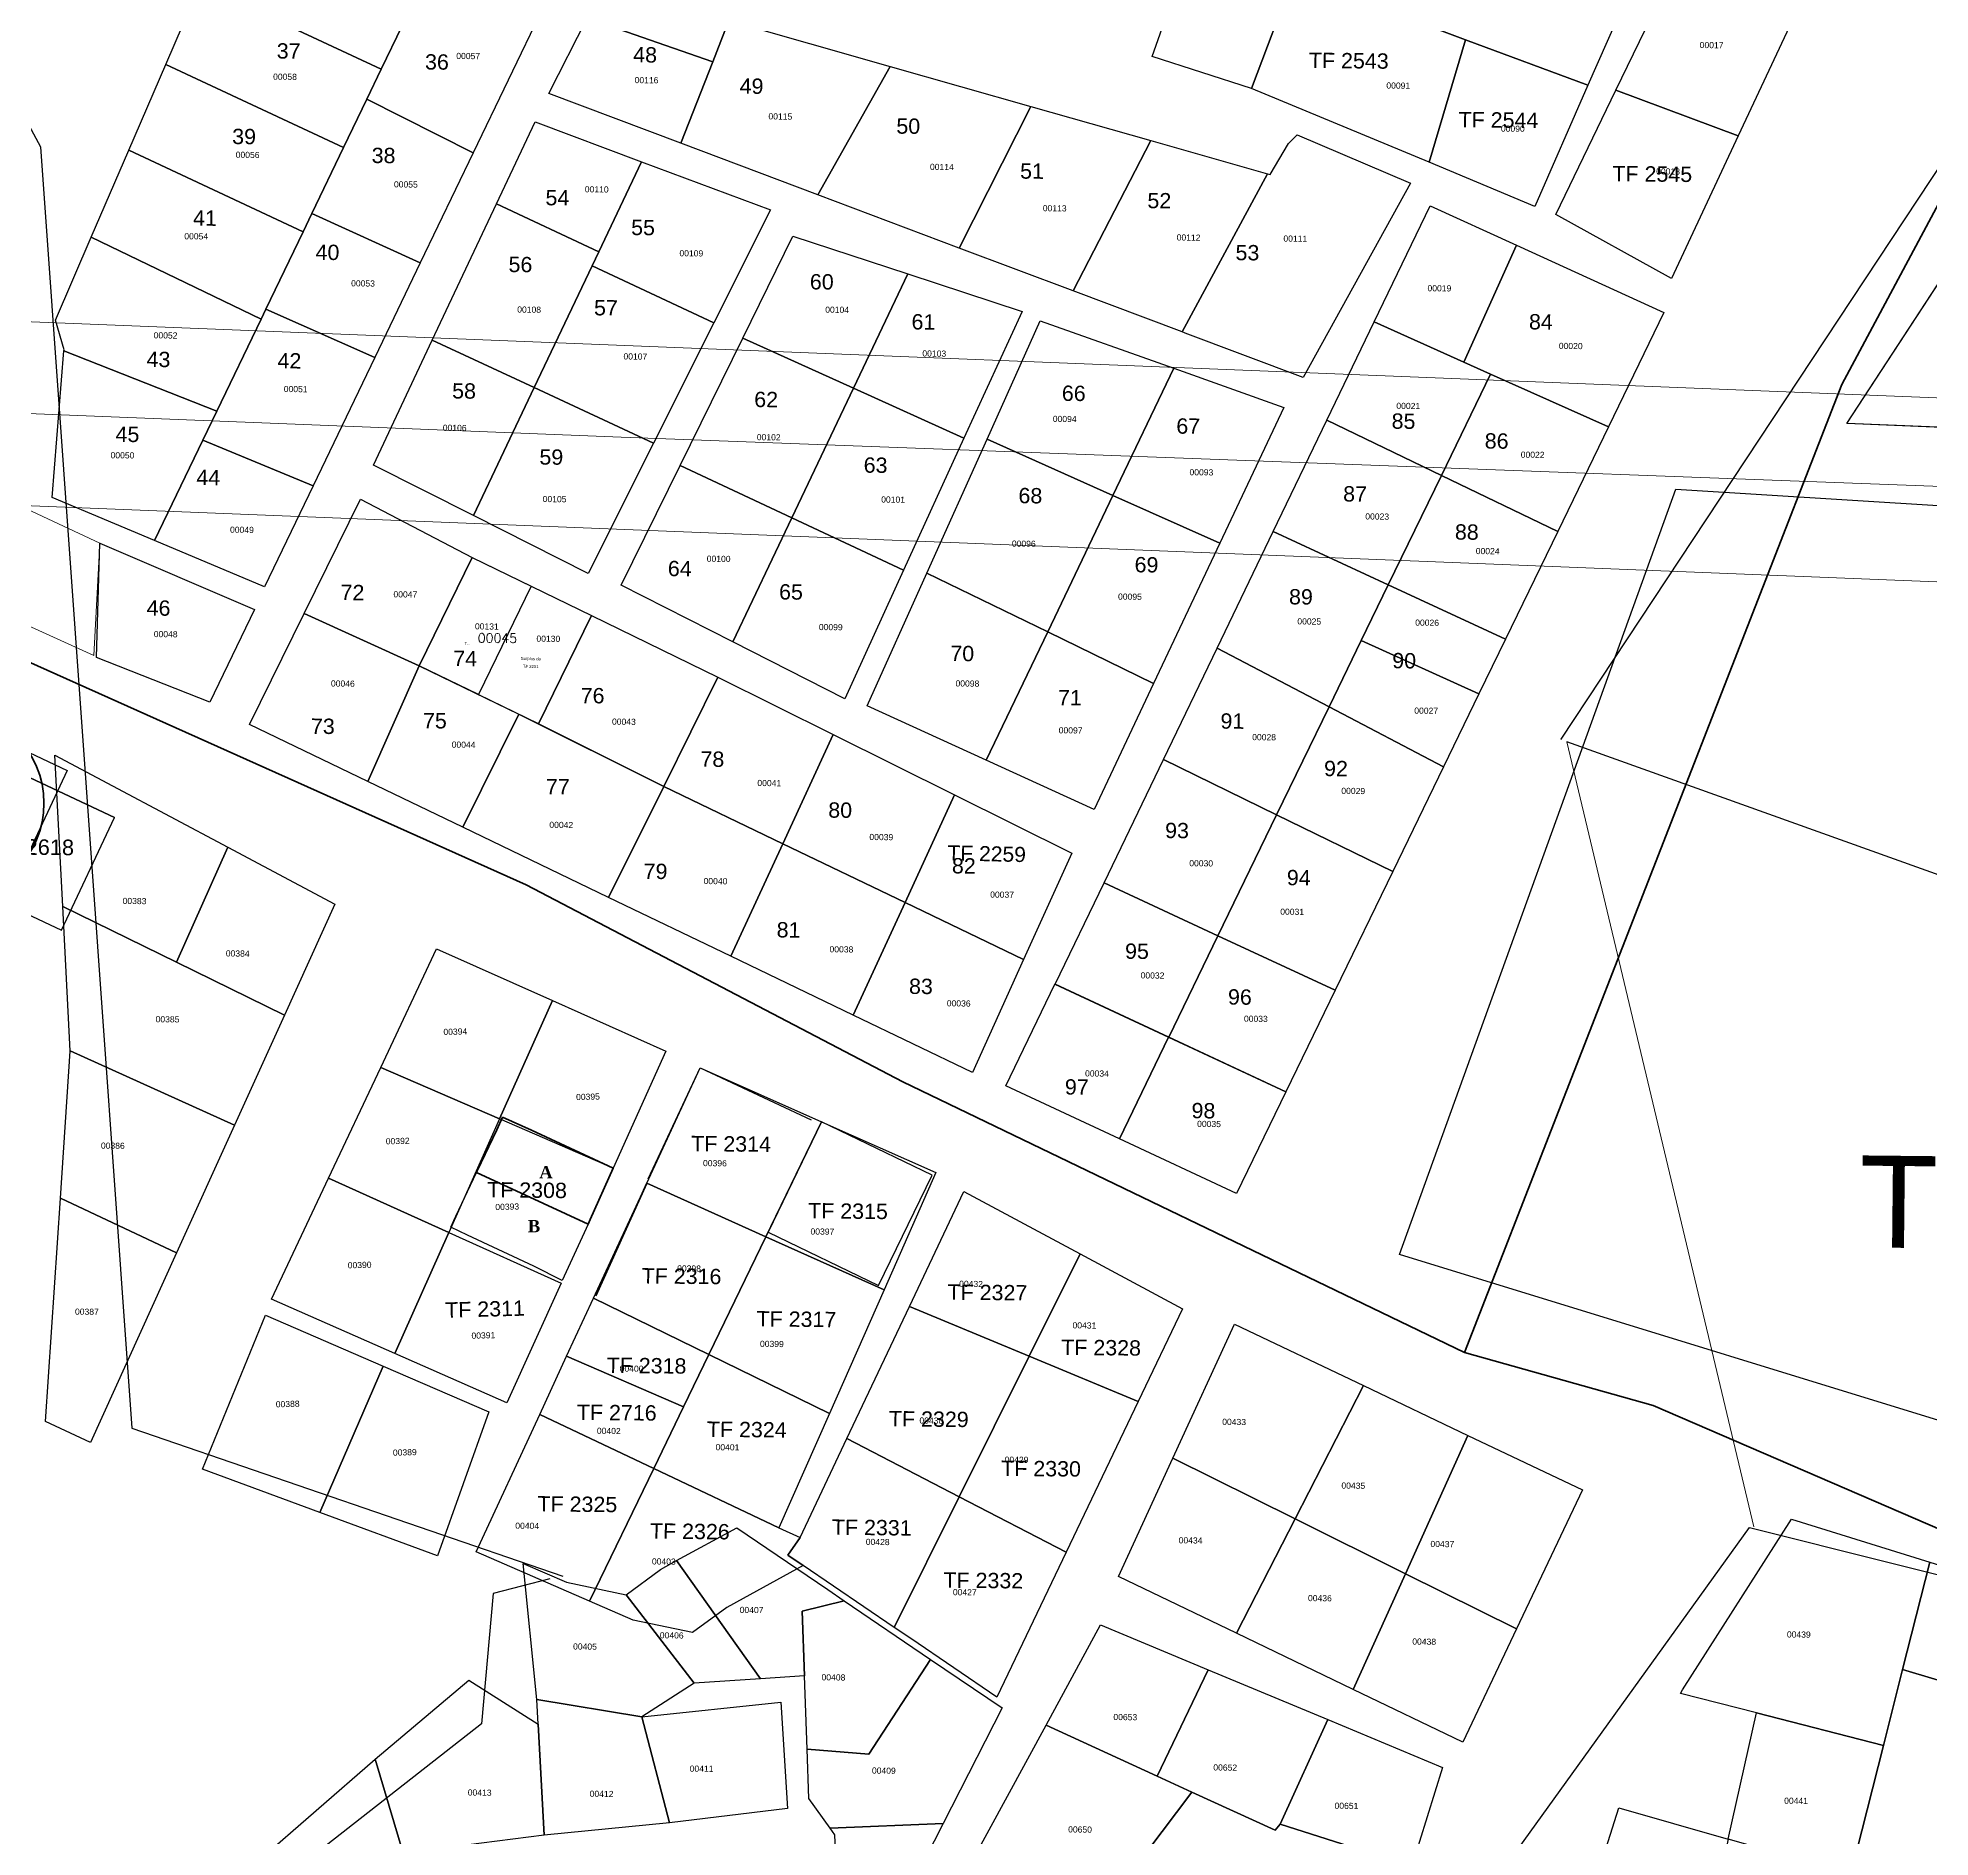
# Model space of a CAD drawing. Header units: metres. Extents: x 251686 to 255059, y 1627526 to 1631912.
# Drawn here: x 253503.4 to 253811.9, y 1628302.8 to 1628596.2 of the extents above; entities that cross this region are included whole.
import ezdxf
from ezdxf.enums import TextEntityAlignment as Align

# ---------------------------------------------------------------- set-up
doc = ezdxf.new("R2010")
doc.units = ezdxf.units.M
doc.header["$MEASUREMENT"] = 0
for name, color, linetype in [('A_revoir_niveau_0', 7, 'Continuous'), ('historique_numero_parcelle', 7, 'Continuous'), ('limites_parcelles', 7, 'Continuous'), ('limites_sections', 7, 'Continuous'), ('limites_tf', 7, 'Continuous'), ('numero_lot', 7, 'Continuous'), ('numero_parcelle', 7, 'Continuous')]:
    doc.layers.add(name, color=color, linetype=linetype)
for name, color, linetype, lineweight in [('ASSIETTE IMMAT', 7, 'Continuous', 0), ('Div_Cont', 7, 'Continuous', 0), ('emprise_ht_pik_rufisque', 7, 'Continuous', 0), ('Limite L D TF', 5, 'Continuous', 13), ('Limite M  et R TF', 1, 'Continuous', 30), ('LimiteTF', 4, 'Continuous', 13), ('Numero_TF', 7, 'Continuous', 0)]:
    doc.layers.add(name, color=color, linetype=linetype, lineweight=lineweight)
doc.layers.add('Lignes HT Vectorisées', color=6, linetype='Continuous', lineweight=0, true_color=0xff00ff)
doc.styles.get("Standard").update_dxf_attribs({"font": 'txt.shx'})
doc.styles.add('Style-Arial', font='arial.ttf')
doc.styles.add('Style-txt', font='txt.shx')

# ---------------------------------------------------------------- blocks, each defined once
blk = doc.blocks.new('*U87')
at = {"layer": 'LimiteTF', "color": 5, "linetype": 'Continuous', "lineweight": 30}
for p, q in [((-5.654, -4.012), (-0.324, 4.33)), ((5.654, 0.687), (4.45, -4.33)), ((4.45, -4.33), (-5.654, -4.012))]:
    blk.add_line(p, q, dxfattribs=at)
blk = doc.blocks.new('*U88')
at = {"layer": 'LimiteTF', "color": 5, "linetype": 'Continuous', "lineweight": 30}
for p, q in [((-11.35945, -5.2785), (-2.27945, 8.7825)), ((6.24155, 3.5905), (-2.28145, 8.7845)), ((11.33455, 1.6155), (6.24155, 3.5885)), ((11.35955, 1.6235), (7.70655, -8.7625)), ((-1.26745, -8.7845), (-11.26645, -5.3175)), ((7.70655, -8.7625), (-1.26745, -8.7845))]:
    blk.add_line(p, q, dxfattribs=at)
blk = doc.blocks.new('*U85')
at = {"layer": 'LimiteTF', "color": 5, "linetype": 'Continuous', "lineweight": 30, "xscale": 10, "yscale": 10, "zscale": 10, "rotation": 359.3981}
for name, p in [('*U88', (-102.315849, -12.475498)), ('*U87', (-112.926739, 26.953145))]:
    blk.add_blockref(name, p, dxfattribs=at)
blk = doc.blocks.new('*U91')
at = {"layer": 'Numero_TF', "color": 4, "linetype": 'Continuous', "lineweight": 30}
for p, q in [((-13.301083, -4.795525, -0.000028), (-4.800456, 13.306175, -0.000028)), ((-4.800456, 13.306175, -0.000028), (13.301139, 4.795549, -0.000028)), ((13.301139, 4.795549, -0.000028), (4.800513, -13.306151, -0.000028)), ((4.800513, -13.306151, -0.000028), (-13.301083, -4.795525, -0.000028))]:
    blk.add_line(p, q, dxfattribs=at)
at = {"layer": 'Numero_TF', "color": 4, "linetype": 'Continuous', "lineweight": 0, "style": 'Style-Arial'}
blk.add_text('TF 2618', height=2.5, rotation=359.3981, dxfattribs=at).set_placement((-6.199293, 1.37186, -0.000028), align=Align.TOP_LEFT)
blk = doc.blocks.new('*U92')
at = {"layer": 'Numero_TF', "color": 4, "linetype": 'Continuous', "lineweight": 30}
for p, q in [((-13.301178, -9.050845, -0.000028), (-4.800552, 9.050855, -0.000028)), ((-4.800552, 9.050855, -0.000028), (13.301149, 0.550229, -0.000028))]:
    blk.add_line(p, q, dxfattribs=at)
at = {"layer": 'Numero_TF', "color": 4, "linetype": 'Continuous', "lineweight": 0, "style": 'Style-Arial'}
blk.add_text('TF 2314', height=2.5, rotation=359.3981, dxfattribs=at).set_placement((-6.244648, -2.052617, -0.000028), align=Align.TOP_LEFT)
blk = doc.blocks.new('*U90')
at = {"layer": 'Numero_TF', "color": 4, "linetype": 'Continuous', "lineweight": 30}
for name, p in [('*U91', (-60.6442, 24.2283)), ('*U92', (60.64415, -28.48365))]:
    blk.add_blockref(name, p, dxfattribs=at)
blk = doc.blocks.new('*U102')
at = {"layer": 'Limite L D TF', "color": 2, "linetype": 'Continuous', "lineweight": 0}
for p, q in [((-14.975963, -5.824768), (-5.892038, 8.242311)), ((-14.8794, -5.85825), (-11.6954, -18.62825)), ((-4.8804, -9.32525), (-14.8794, -5.85825))]:
    blk.add_line(p, q, dxfattribs=at)
blk.add_3dface([(-5.038501, 7.722157), (-10.3694, -0.62125), (-0.2654, -0.93925), (0.938998, 4.07941)], dxfattribs=at)
blk.add_3dface([(-5.038501, 7.722157), (-10.3694, -0.62125), (-0.2654, -0.93925), (0.938998, 4.07941)], dxfattribs=at)
at = {"layer": 'Limite M  et R TF', "color": 2, "linetype": 'Continuous', "lineweight": 0}
for p, q in [((-10.3694, -0.62125), (-5.038501, 7.722157)), ((-0.2654, -0.93925), (-10.3694, -0.62125))]:
    blk.add_line(p, q, dxfattribs=at)
at = {"layer": 'Numero_TF', "color": 2, "linetype": 'Continuous', "lineweight": 0, "style": 'Style-Arial'}
blk.add_text('TF 440', height=1.5, dxfattribs=at).set_placement((-10.031699, -14.053197))
blk = doc.blocks.new('*U104')
at = {"layer": 'Numero_TF', "color": 4, "linetype": 'Continuous', "lineweight": 30, "flags": 128}
for points in [[(-0.720757, 60.34866), (9.910814, -8.096801), (0.261861, -47.927637), (-60.979318, -30.583345), (-124.533198, -23.95535), (-212.052296, -6.274991), (-253.48205, 87.255387), (-253.48205, 87.255387), (-238.318804, 93.196426), (-201.899447, 92.943829), (-158.046933, 153.876523)], [(-158.046933, 153.876523), (-66.722044, 131.015899), (28.141789, 139.449825), (-21.901381, 70.871741), (-0.720757, 60.34866)]]:
    blk.add_lwpolyline(points, dxfattribs=at)

msp = doc.modelspace()

# ---------------------------------------------------------------- linework, layer by layer
at = {"layer": 'A_revoir_niveau_0', "color": 3, "lineweight": 30, "flags": 128}
msp.add_lwpolyline([(253579.176, 1628420.225), (253583.88319, 1628418.101621), (253597.202746, 1628411.923755), (253593.101196, 1628402.770671), (253588.894271, 1628393.568123), (253584.275118, 1628395.907693), (253573.461173, 1628400.974883), (253570.711002, 1628402.29342), (253571.20861, 1628403.355362), (253571.547724, 1628404.079759), (253574.890824, 1628411.216992), (253578.21723, 1628418.156611), (253579.176, 1628420.225)], close=True, dxfattribs=at)
at = {"layer": 'ASSIETTE IMMAT', "color": 2, "linetype": 'Continuous', "lineweight": 30, "flags": 128}
msp.add_lwpolyline([(253586.882449, 1628344.94237), (253577.64234, 1628342.548201), (253575.708695, 1628321.295117), (253521.853336, 1628279.133303), (253449.96192, 1628232.956205), (253436.152828, 1628245.346432), (253445.156535, 1628290.27974), (253359.261937, 1628339.884883), (253375.463978, 1628424.661208), (253421.924501, 1628470.512987), (253494.385766, 1628509.035218), (253498.006094, 1628558.818805), (253499.645445, 1628581.019999), (253466.43506, 1628620.073785), (253446.121019, 1628685.591974), (253503.841435, 1628578.416735), (253518.731881, 1628369.535378), (253588.984244, 1628345.378228)], dxfattribs=at)
at = {"layer": 'Div_Cont', "color": 1, "lineweight": 53, "ltscale": 999.816533, "flags": 128}
msp.add_lwpolyline([(253579.176, 1628420.225), (253578.217243, 1628418.156605), (253575.007777, 1628411.466644), (253574.890837, 1628411.216987), (253593.101209, 1628402.770666), (253593.442175, 1628403.516521), (253597.202759, 1628411.923749), (253583.883203, 1628418.101615), (253579.176, 1628420.225)], close=True, dxfattribs=at)
at = {"layer": 'emprise_ht_pik_rufisque', "color": 1}
for p, q in [((253211.994167, 1628561.499738), (253915.366918, 1628533.451526)), ((253925.76349, 1628503.013099), (253210.754406, 1628531.525345))]:
    msp.add_line(p, q, dxfattribs=at)
at = {"layer": 'Lignes HT Vectorisées', "color": 5, "flags": 128}
msp.add_lwpolyline([(252238.115739, 1628531.228315), (252321.664095, 1628595.659757), (252410.120553, 1628620.071574), (252571.302761, 1628537.021918), (252902.604681, 1628559.741733), (253211.374286, 1628546.512525), (253598.517543, 1628531.074514), (253921.490958, 1628519.009106), (254251.545533, 1628795.955667)], dxfattribs=at)
at = {"layer": 'limites_parcelles', "flags": 128}
for points in [[(253727.488307, 1628599.119375), (253741.059852, 1628621.376645), (253751.369067, 1628616.559323), (253765.549198, 1628609.931703), (253756.095969, 1628588.491422), (253736.164267, 1628595.899014), (253727.488307, 1628599.119375)], [(253616.07808, 1628599.036829), (253613.437971, 1628592.304717), (253592.963331, 1628599.427988), (253600.977632, 1628615.213569), (253619.999598, 1628608.785419), (253616.07808, 1628599.036829)], [(253585.771588, 1628601.14294), (253574.385192, 1628577.472942), (253557.047163, 1628586.203405), (253559.388226, 1628591.10873), (253566.195608, 1628605.266986), (253567.657302, 1628608.311581), (253585.771588, 1628601.14294)], [(253559.388226, 1628591.10873), (253557.047163, 1628586.203405), (253553.235033, 1628578.313579), (253524.247689, 1628591.845348), (253529.853473, 1628604.886198), (253559.388226, 1628591.10873)], [(253642.348771, 1628591.5631), (253630.590605, 1628570.596845), (253608.209623, 1628579.019941), (253613.437971, 1628592.304717), (253616.07808, 1628599.036829), (253642.348771, 1628591.5631)], [(253553.235033, 1628578.313579), (253548.083382, 1628567.587874), (253546.642103, 1628564.583064), (253518.242683, 1628577.918708), (253524.247689, 1628591.845348), (253553.235033, 1628578.313579)], [(253574.385192, 1628577.472942), (253565.748246, 1628559.513968), (253548.083382, 1628567.587874), (253553.235033, 1628578.313579), (253557.047163, 1628586.203405), (253574.385192, 1628577.472942)], [(253703.912839, 1628574.041629), (253704.301734, 1628573.937577), (253707.294467, 1628579.006094), (253708.708849, 1628580.391267), (253727.215665, 1628572.508566), (253709.685738, 1628540.803076), (253690.472565, 1628548.073178), (253689.964524, 1628548.258469), (253703.912839, 1628574.041629)], [(253546.642103, 1628564.583064), (253540.570671, 1628551.957052), (253539.793892, 1628550.345238), (253512.114671, 1628563.703366), (253518.242683, 1628577.918708), (253546.642103, 1628564.583064)], [(253601.838608, 1628576.016568), (253622.845547, 1628568.15778), (253613.613792, 1628549.735035), (253593.781898, 1628559.04149), (253594.875825, 1628561.339959), (253601.838608, 1628576.016568)], [(253540.570671, 1628551.957052), (253546.642103, 1628564.583064), (253548.083382, 1628567.587874), (253565.748246, 1628559.513968), (253558.337814, 1628544.102067), (253540.570671, 1628551.957052)], [(253567.706681, 1628546.914171), (253578.168096, 1628569.143892), (253594.875825, 1628561.339959), (253593.781898, 1628559.04149), (253584.345152, 1628539.180957), (253567.706681, 1628546.914171)], [(253539.793892, 1628550.345238), (253532.567395, 1628535.311399), (253507.651738, 1628545.190869), (253507.663301, 1628545.340741), (253506.294017, 1628550.194782), (253512.114671, 1628563.703366), (253539.793892, 1628550.345238)], [(253759.469341, 1628532.764043), (253740.250255, 1628541.384138), (253735.880983, 1628543.349627), (253744.499201, 1628562.388742), (253768.533418, 1628551.408525), (253759.469341, 1628532.764043)], [(253558.337814, 1628544.102067), (253548.269691, 1628523.148177), (253530.318613, 1628530.6251), (253532.567395, 1628535.311399), (253539.793892, 1628550.345238), (253540.570671, 1628551.957052), (253558.337814, 1628544.102067)], [(253735.880983, 1628543.349627), (253740.250255, 1628541.384138), (253732.238337, 1628524.868569), (253713.573336, 1628533.882863), (253721.289979, 1628549.891538), (253735.880983, 1628543.349627)], [(253522.437926, 1628514.228156), (253505.751951, 1628521.241902), (253507.651738, 1628545.190869), (253532.567395, 1628535.311399), (253530.318613, 1628530.6251), (253522.437926, 1628514.228156)], [(253695.656191, 1628496.691691), (253704.834423, 1628515.734962), (253723.58275, 1628507.039783), (253719.178195, 1628497.956199), (253713.925517, 1628487.131553), (253695.656191, 1628496.691691)]]:
    msp.add_lwpolyline(points, close=True, dxfattribs=at)
at = {"layer": 'limites_parcelles', "lineweight": 0, "flags": 128}
msp.add_lwpolyline([(253513.525885, 1628513.838342), (253512.525884, 1628495.50573), (253487.951168, 1628506.638637), (253476.97636, 1628511.51074), (253484.583066, 1628527.319651), (253494.740572, 1628522.572248), (253513.525885, 1628513.838342)], close=True, dxfattribs=at)
at = {"layer": 'limites_parcelles', "ltscale": 40, "flags": 128}
for points in [[(253525.980206, 1628445.475184), (253543.589043, 1628436.826447), (253535.465608, 1628418.927595), (253508.647116, 1628431.046391), (253507.441396, 1628454.580755), (253525.980206, 1628445.475184)], [(253507.063706, 1628407.023139), (253508.656528, 1628430.975168), (253508.647116, 1628431.046391), (253535.465608, 1628418.927595), (253526.021293, 1628398.126539), (253507.063706, 1628407.023139)], [(253811.900417, 1628347.648289), (253807.449129, 1628330.147764), (253804.311724, 1628317.78484), (253783.63994, 1628323.092449), (253771.246964, 1628326.270812), (253771.567884, 1628326.836432), (253789.336375, 1628354.66243), (253811.900417, 1628347.648289)], [(253632.190907, 1628343.180522), (253634.874533, 1628341.36407), (253628.028926, 1628339.67821), (253628.405686, 1628329.11743), (253621.247571, 1628328.633798), (253607.550431, 1628347.91003), (253617.350754, 1628353.273454), (253632.190907, 1628343.180522)], [(253610.398697, 1628327.914606), (253601.867343, 1628322.446405), (253584.766171, 1628325.257647), (253582.500048, 1628347.472118), (253589.600382, 1628344.39), (253599.30258, 1628342.347406), (253610.398697, 1628327.914606)], [(253621.247571, 1628328.633798), (253610.398697, 1628327.914606), (253599.30258, 1628342.347406), (253604.903553, 1628346.454395), (253607.550431, 1628347.91003), (253621.247571, 1628328.633798)], [(253811.900417, 1628347.648289), (253814.493122, 1628346.848849), (253840.241444, 1628340.217838), (253835.971979, 1628321.648544), (253807.449129, 1628330.147764), (253811.900417, 1628347.648289)], [(253648.917747, 1628331.818021), (253638.899687, 1628316.367447), (253628.818728, 1628317.174432), (253628.405686, 1628329.11743), (253628.028926, 1628339.67821), (253634.874533, 1628341.36407), (253648.917747, 1628331.818021)], [(253651.00409, 1628305.063667), (253632.564834, 1628304.302289), (253629.099724, 1628309.103994), (253628.818728, 1628317.174432), (253638.899687, 1628316.367447), (253648.917747, 1628331.818021), (253660.651527, 1628323.921922), (253651.00409, 1628305.063667)], [(253694.215933, 1628330.112712), (253713.71003, 1628321.992839), (253705.930608, 1628304.92354), (253705.11766, 1628303.946506), (253691.577995, 1628310.164762), (253685.88502, 1628312.774871), (253694.215933, 1628330.112712)], [(253835.971979, 1628321.648544), (253828.711951, 1628290.186434), (253808.934858, 1628294.580354), (253798.980381, 1628296.788167), (253804.311724, 1628317.78484), (253807.449129, 1628330.147764), (253835.971979, 1628321.648544)], [(253585.966728, 1628303.166136), (253562.942403, 1628300.217603), (253558.378786, 1628315.547029), (253573.663658, 1628328.442774), (253584.988052, 1628321.231734), (253585.966728, 1628303.166136)], [(253601.867343, 1628322.446405), (253606.410575, 1628305.176526), (253585.966728, 1628303.166136), (253584.988052, 1628321.231734), (253584.766171, 1628325.257647), (253601.867343, 1628322.446405)], [(253672.051988, 1628284.297895), (253671.738326, 1628284.423117), (253655.196343, 1628297.907233), (253667.784901, 1628321.08331), (253685.88502, 1628312.774871), (253691.577995, 1628310.164762), (253672.051988, 1628284.297895)], [(253562.942403, 1628300.217603), (253574.458511, 1628299.649556), (253570.084697, 1628279.85193), (253539.172023, 1628298.790831), (253558.378786, 1628315.547029), (253562.942403, 1628300.217603)], [(253705.930608, 1628304.92354), (253727.409191, 1628298.07321), (253719.081895, 1628271.407937), (253687.569008, 1628277.703245), (253672.051988, 1628284.297895), (253691.577995, 1628310.164762), (253705.11766, 1628303.946506), (253705.930608, 1628304.92354)], [(253754.616571, 1628286.849818), (253761.15422, 1628307.579804), (253779.01376, 1628302.484629), (253774.766662, 1628283.142898), (253774.087581, 1628283.30244), (253754.616571, 1628286.849818)], [(253632.564834, 1628304.302289), (253651.00409, 1628305.063667), (253642.072062, 1628287.569573), (253634.020003, 1628288.070747), (253633.346064, 1628303.227223), (253632.564834, 1628304.302289)]]:
    msp.add_lwpolyline(points, close=True, dxfattribs=at)
at = {"layer": 'limites_parcelles'}
for points in [[(253566.195608, 1628605.266986), (253559.388226, 1628591.10873), (253529.853473, 1628604.886198), (253535.84796, 1628618.76295)], [(253789.382612, 1628598.873585), (253780.638379, 1628580.215766), (253760.707304, 1628587.683348), (253770.293922, 1628607.532318)], [(253613.437971, 1628592.304717), (253608.209623, 1628579.019941), (253586.705163, 1628587.113908), (253592.963331, 1628599.427988)], [(253642.348771, 1628591.5631), (253665.319378, 1628585.023756), (253653.638976, 1628561.926797), (253630.590605, 1628570.596845)], [(253665.319378, 1628585.023756), (253684.850445, 1628579.470251), (253672.215171, 1628554.943327), (253653.638976, 1628561.926797)], [(253578.168096, 1628569.143892), (253584.457214, 1628582.507596), (253601.838608, 1628576.016568), (253594.875825, 1628561.339959)], [(253684.850445, 1628579.470251), (253703.912839, 1628574.041629), (253689.964524, 1628548.258469), (253672.215171, 1628554.943327)], [(253744.499201, 1628562.388742), (253735.880983, 1628543.349627), (253721.289979, 1628549.891538), (253730.407178, 1628568.835452)], [(253626.51083, 1628563.889752), (253645.245555, 1628557.724587), (253636.381341, 1628539.068019), (253618.31748, 1628547.236083)], [(253613.613792, 1628549.735035), (253603.78982, 1628530.138529), (253584.345152, 1628539.180957), (253593.781898, 1628559.04149)], [(253645.245555, 1628557.724587), (253663.860821, 1628551.610665), (253654.385316, 1628530.910579), (253636.381341, 1628539.068019)], [(253688.602662, 1628542.322979), (253678.687019, 1628521.607486), (253658.153464, 1628530.75127), (253666.82449, 1628550.05982)], [(253558.104327, 1628526.515393), (253567.706681, 1628546.914171), (253584.345152, 1628539.180957), (253574.427839, 1628518.305489)], [(253636.381341, 1628539.068019), (253626.331442, 1628517.943948), (253608.111466, 1628526.483622), (253618.31748, 1628547.236083)], [(253678.687019, 1628521.607486), (253688.602662, 1628542.322979), (253706.53522, 1628535.946194), (253696.115051, 1628513.836036)], [(253603.78982, 1628530.138529), (253593.148658, 1628508.890633), (253574.427839, 1628518.305489), (253584.345152, 1628539.180957)], [(253654.385316, 1628530.910579), (253644.561625, 1628509.424165), (253626.331442, 1628517.943948), (253636.381341, 1628539.068019)], [(253759.469341, 1628532.764043), (253751.201726, 1628515.70117), (253732.238337, 1628524.868569), (253740.250255, 1628541.384138)], [(253704.834423, 1628515.734962), (253713.573336, 1628533.882863), (253732.238337, 1628524.868569), (253723.58275, 1628507.039783)], [(253540.358383, 1628506.691556), (253522.437926, 1628514.228156), (253530.318613, 1628530.6251), (253548.269691, 1628523.148177)], [(253678.687019, 1628521.607486), (253668.045424, 1628499.359645), (253648.346222, 1628508.924702), (253658.153464, 1628530.75127)], [(253626.331442, 1628517.943948), (253616.720863, 1628497.715247), (253598.508502, 1628506.984805), (253608.111466, 1628526.483622)], [(253751.201726, 1628515.70117), (253742.699244, 1628498.170771), (253723.58275, 1628507.039783), (253732.238337, 1628524.868569)], [(253546.822489, 1628502.324331), (253556.026544, 1628520.967353), (253574.182833, 1628511.470766), (253565.591577, 1628493.80339)], [(253696.115051, 1628513.836036), (253685.326802, 1628490.949758), (253668.045424, 1628499.359645), (253678.687019, 1628521.607486)], [(253832.437148, 1628364.885922), (253725.396206, 1628397.821117), (253770.446228, 1628522.634754), (253885.705564, 1628515.462506)], [(253644.561625, 1628509.424165), (253634.953012, 1628488.425483), (253616.720863, 1628497.715247), (253626.331442, 1628517.943948)], [(253513.525885, 1628513.838342), (253538.707452, 1628503.022467), (253531.412513, 1628487.875849), (253512.964651, 1628495.193493)], [(253574.182833, 1628511.470766), (253593.641566, 1628502.020797), (253585.050311, 1628484.35342), (253565.591577, 1628493.80339)], [(253668.045424, 1628499.359645), (253658.037709, 1628478.445123), (253638.621054, 1628487.297268), (253648.346222, 1628508.924702)], [(253742.699244, 1628498.170771), (253738.366243, 1628489.236433), (253719.178195, 1628497.956199), (253723.58275, 1628507.039783)], [(253537.914542, 1628484.268189), (253546.822489, 1628502.324331), (253565.591577, 1628493.80339), (253557.206626, 1628474.977366)], [(253593.641566, 1628502.020797), (253614.281051, 1628491.970994), (253605.435494, 1628474.14419), (253585.050311, 1628484.35342)], [(253685.326802, 1628490.949758), (253675.643, 1628470.411837), (253658.037709, 1628478.445123), (253668.045424, 1628499.359645)], [(253686.917278, 1628478.54379), (253695.656191, 1628496.691691), (253713.925517, 1628487.131553), (253705.382311, 1628469.531582)], [(253738.366243, 1628489.236433), (253732.602691, 1628477.36717), (253713.925517, 1628487.131553), (253719.178195, 1628497.956199)], [(253565.591577, 1628493.80339), (253581.793745, 1628485.934944), (253572.668102, 1628467.526419), (253557.206626, 1628474.977366)], [(253614.281051, 1628491.970994), (253633.082483, 1628482.615294), (253624.857036, 1628464.802019), (253605.435494, 1628474.14419)], [(253732.602691, 1628477.36717), (253724.324973, 1628460.294403), (253705.382311, 1628469.531582), (253713.925517, 1628487.131553)], [(253581.793745, 1628485.934944), (253605.435494, 1628474.14419), (253596.457246, 1628456.058784), (253572.668102, 1628467.526419)], [(253633.082483, 1628482.615294), (253652.878644, 1628472.75924), (253644.795991, 1628455.214462), (253624.857036, 1628464.802019)], [(253677.23817, 1628458.455797), (253686.917278, 1628478.54379), (253705.382311, 1628469.531582), (253695.807047, 1628449.812488)], [(253624.857036, 1628464.802019), (253616.396097, 1628446.461228), (253596.457246, 1628456.058784), (253605.435494, 1628474.14419)], [(253724.324973, 1628460.294403), (253714.923124, 1628440.903482), (253695.807047, 1628449.812488), (253705.382311, 1628469.531582)], [(253644.795991, 1628455.214462), (253636.324845, 1628436.853778), (253616.396097, 1628446.461228), (253624.857036, 1628464.802019)], [(253669.276036, 1628441.91971), (253677.23817, 1628458.455797), (253695.807047, 1628449.812488), (253687.784818, 1628433.267028)], [(253644.795991, 1628455.214462), (253664.128069, 1628445.923222), (253655.766071, 1628427.481403), (253636.324845, 1628436.853778)], [(253714.923124, 1628440.903482), (253706.88069, 1628424.338234), (253687.784818, 1628433.267028), (253695.807047, 1628449.812488)], [(253661.233602, 1628425.354463), (253669.195736, 1628441.89055), (253687.764613, 1628433.24724), (253679.742384, 1628416.70178)], [(253706.88069, 1628424.338234), (253698.838256, 1628407.772986), (253679.742384, 1628416.70178), (253687.764613, 1628433.24724)]]:
    msp.add_3dface(points, dxfattribs=at)
at = {"layer": 'limites_parcelles', "ltscale": 40}
for points in [[(253534.3467, 1628464.265611), (253525.980206, 1628445.475184), (253507.441396, 1628454.580755), (253506.186888, 1628479.273936)], [(253534.3467, 1628464.265611), (253551.816527, 1628454.957898), (253543.589043, 1628436.826447), (253525.980206, 1628445.475184)], [(253587.314221, 1628439.229553), (253578.68998, 1628419.928229), (253559.292908, 1628428.326382), (253568.414027, 1628447.671133)], [(253597.202746, 1628411.923755), (253578.68998, 1628419.928229), (253587.314221, 1628439.229553), (253605.813549, 1628430.960479)], [(253578.68998, 1628419.928229), (253570.401121, 1628401.408059), (253550.788754, 1628410.268124), (253559.292908, 1628428.326382)], [(253570.401121, 1628401.408059), (253561.584327, 1628381.695184), (253541.484709, 1628390.532399), (253550.788754, 1628410.268124)], [(253526.021293, 1628398.126539), (253511.958923, 1628367.162635), (253504.649083, 1628370.612735), (253507.063706, 1628407.023139)], [(253588.706946, 1628393.154274), (253579.884599, 1628373.654686), (253561.584327, 1628381.695184), (253570.401121, 1628401.408059)], [(253559.697047, 1628379.623521), (253549.392506, 1628355.76588), (253530.254313, 1628362.808871), (253540.53622, 1628387.92619)], [(253719.514749, 1628376.443265), (253708.374147, 1628354.725258), (253688.461979, 1628364.637782), (253698.496162, 1628386.458857)], [(253549.392506, 1628355.76588), (253559.697047, 1628379.623521), (253576.924906, 1628372.175072), (253568.582011, 1628348.703898)], [(253736.550154, 1628368.339062), (253726.376108, 1628345.777735), (253708.374147, 1628354.725258), (253719.514749, 1628376.443265)], [(253736.550154, 1628368.339062), (253755.233331, 1628359.435185), (253744.479128, 1628336.778347), (253726.376108, 1628345.777735)], [(253698.810334, 1628336.089658), (253679.592229, 1628345.334453), (253688.461979, 1628364.637782), (253708.374147, 1628354.725258)], [(253717.856475, 1628326.917793), (253698.810334, 1628336.089658), (253708.374147, 1628354.725258), (253726.376108, 1628345.777735)], [(253735.729991, 1628318.317078), (253717.856475, 1628326.917793), (253726.376108, 1628345.777735), (253744.479128, 1628336.778347)], [(253676.664123, 1628337.419656), (253694.215933, 1628330.112712), (253685.88502, 1628312.774871), (253667.784901, 1628321.08331)], [(253601.867343, 1628322.446405), (253624.540483, 1628324.849958), (253625.607692, 1628307.474348), (253606.410575, 1628305.176526)], [(253779.01376, 1628302.484629), (253783.63994, 1628323.092449), (253804.311724, 1628317.78484), (253798.980381, 1628296.788167)], [(253713.71003, 1628321.992839), (253732.44537, 1628314.185755), (253727.409191, 1628298.07321), (253705.930608, 1628304.92354)]]:
    msp.add_3dface(points, dxfattribs=at)
at = {"layer": 'limites_sections', "color": 112, "linetype": 'Continuous', "lineweight": 40, "flags": 128}
msp.add_lwpolyline([(253797.545574, 1628539.699144), (253736.007323, 1628381.875383), (253644.43714, 1628425.981101), (253582.988286, 1628458.102486), (253488.589644, 1628500.414429), (253469.820836, 1628503.176145), (253479.037064, 1628554.98513), (253296.184438, 1628717.179275), (253279.13654, 1628744.455831), (253263.793452, 1628773.437298), (253250.158874, 1628785.95727), (253223.520558, 1628793.260409), (253348.989442, 1629069.997102), (253421.602259, 1629028.136062), (253474.169161, 1628998.402291), (253570.655215, 1628943.916078), (253742.585904, 1628844.838708), (253891.317458, 1628762.517835), (253857.921088, 1628652.652234), (253797.545574, 1628539.699144)], close=True, dxfattribs=at)
at = {"layer": 'limites_sections', "color": 112, "linetype": 'Continuous', "lineweight": 40, "extrusion": (8.39025e-08, 1.87893e-07, 1), "elevation": 0.327317, "flags": 128}
msp.add_lwpolyline([(254262.032613, 1628116.192678), (254166.418264, 1628175.618587), (254127.468152, 1628196.627242), (254111.3613, 1628174.170812), (254032.48387, 1628219.152912), (253942.258351, 1628268.687297), (253897.943396, 1628292.248732), (253879.127588, 1628301.609786), (253837.103178, 1628319.100647), (253836.323408, 1628343.15576), (253766.757442, 1628373.202598), (253736.007323, 1628381.875383), (253797.545574, 1628539.699144), (253857.921088, 1628652.652234), (253891.317458, 1628762.517835), (253949.11819, 1628726.583729), (253998.556975, 1628699.307072), (254169.035754, 1628626.001151), (254244.313956, 1628604.775537), (254450.417171, 1628512.248797), (254530.322787, 1628477.173188), (254381.885013, 1628242.498279), (254262.032613, 1628116.192678)], close=True, dxfattribs=at)
at = {"layer": 'limites_sections', "color": 112, "lineweight": 40, "extrusion": (3.13226e-08, -1.22909e-08, 1), "elevation": -0.01207, "flags": 128}
msp.add_lwpolyline([(254381.885013, 1628242.498279), (254651.876115, 1628047.603031), (254649.151342, 1628042.153484), (254282.056716, 1627781.848766), (254258.712942, 1627753.642236), (254158.402887, 1627667.719989), (254016.92288, 1627730.128102), (253789.717074, 1627795.718879), (253560.793059, 1627891.442229), (253461.178186, 1627935.950985), (253423.027767, 1627967.742968), (253305.375391, 1628033.502846), (253374.268487, 1628101.940239), (253388.282867, 1628177.212071), (253454.032863, 1628268.742801), (253456.858534, 1628379.83858), (253454.879488, 1628458.45481), (253488.589644, 1628500.414429), (253582.988286, 1628458.102486), (253644.43714, 1628425.981101), (253736.007323, 1628381.875383), (253766.757442, 1628373.202598), (253836.323408, 1628343.15576), (253837.103178, 1628319.100647), (253879.127588, 1628301.609786), (253897.943396, 1628292.248733), (253942.258351, 1628268.687297), (254032.48387, 1628219.152912), (254111.3613, 1628174.170812), (254127.468152, 1628196.627242), (254166.418264, 1628175.618587), (254262.032613, 1628116.192678), (254381.885013, 1628242.498279)], close=True, dxfattribs=at)
at = {"layer": 'limites_tf', "color": 1, "linetype": 'Continuous', "lineweight": 30}
msp.add_line((253497.521447, 1628477.728643), (253515.912667, 1628469.081847), dxfattribs=at)
at = {"layer": 'limites_tf', "color": 5, "linetype": 'Continuous', "lineweight": 40}
msp.add_line((253602.668864, 1628409.449576), (253594.360388, 1628391.093945), dxfattribs=at)
at = {"layer": 'limites_tf', "color": 5, "lineweight": 30, "flags": 128}
for points in [[(253708.194, 1628606.280329), (253701.273024, 1628587.94347), (253685.108186, 1628593.15187), (253694.619728, 1628620.18126), (253712.20479, 1628616.917943), (253708.194, 1628606.280329)], [(253727.488307, 1628599.119375), (253736.164267, 1628595.899014), (253730.226024, 1628575.911984), (253701.273024, 1628587.94347), (253708.194, 1628606.280329), (253727.488307, 1628599.119375)]]:
    msp.add_lwpolyline(points, close=True, dxfattribs=at)
at = {"layer": 'limites_tf', "color": 5, "linetype": 'Continuous', "lineweight": 30, "flags": 128}
for points in [[(253612.810381, 1628381.523419), (253632.461605, 1628371.918454), (253624.208253, 1628353.258926), (253603.816136, 1628362.942798), (253608.676737, 1628372.981172), (253612.810381, 1628381.523419)], [(253653.615227, 1628358.314766), (253643.027718, 1628337.017692), (253628.187565, 1628347.110624), (253625.695687, 1628348.803134), (253627.666771, 1628351.698508), (253635.304194, 1628367.824367), (253653.615227, 1628358.314766)], [(253624.208253, 1628353.258926), (253627.666771, 1628351.698508), (253625.695687, 1628348.803134), (253628.187565, 1628347.110624), (253618.387242, 1628341.7472), (253615.740364, 1628340.291565), (253610.139391, 1628336.184576), (253600.437193, 1628338.22717), (253593.336859, 1628341.309289), (253603.816136, 1628362.942798), (253624.208253, 1628353.258926)], [(253671.047191, 1628349.271625), (253659.754558, 1628325.655191), (253645.711344, 1628335.201241), (253643.027718, 1628337.017692), (253653.615227, 1628358.314766), (253671.047191, 1628349.271625)]]:
    msp.add_lwpolyline(points, close=True, dxfattribs=at)
at = {"layer": 'limites_tf', "color": 1, "linetype": 'Continuous', "lineweight": 40}
msp.add_circle((253489.02685, 1628471.426311), 15.359418, dxfattribs=at)
at = {"layer": 'limites_tf', "color": 5, "lineweight": 30}
for points in [[(253736.164267, 1628595.899014), (253756.095969, 1628588.491422), (253747.500235, 1628568.732109), (253730.226024, 1628575.911984)], [(253750.906233, 1628567.406638), (253760.707304, 1628587.683348), (253780.638379, 1628580.215766), (253769.746495, 1628556.980586)], [(253652.878644, 1628472.75924), (253671.978464, 1628463.250435), (253664.128069, 1628445.923222), (253644.795991, 1628455.214462)]]:
    msp.add_3dface(points, dxfattribs=at)
at = {"layer": 'limites_tf', "color": 1, "linetype": 'Continuous', "lineweight": 30}
msp.add_3dface([(253574.182833, 1628511.470766), (253583.810036, 1628506.797377), (253575.21878, 1628489.130001), (253565.591577, 1628493.80339)], dxfattribs=at)
at = {"layer": 'limites_tf', "color": 5, "linetype": 'Continuous', "lineweight": 30}
for points in [[(253574.182833, 1628511.470766), (253593.641566, 1628502.020797), (253585.050311, 1628484.35342), (253565.591577, 1628493.80339)], [(253488.88481, 1628459.337315), (253507.276031, 1628450.690519), (253515.912667, 1628469.081847), (253497.521447, 1628477.728643)], [(253602.668864, 1628409.449576), (253611.381312, 1628428.287172), (253631.19336, 1628419.483202), (253622.105653, 1628400.710512)], [(253631.19336, 1628419.483202), (253649.832357, 1628411.209744), (253641.360426, 1628392.054644), (253622.105653, 1628400.710512)], [(253622.479658, 1628401.483102), (253640.479534, 1628392.759402), (253649.193237, 1628410.759502), (253631.19336, 1628419.483202)], [(253593.998227, 1628390.723308), (253602.668864, 1628409.449576), (253622.105653, 1628400.710512), (253612.810381, 1628381.523419)], [(253645.497726, 1628389.338952), (253654.382138, 1628408.103617), (253673.326384, 1628397.937088), (253665.022515, 1628381.239078)], [(253622.105653, 1628400.710512), (253641.360426, 1628392.054644), (253632.461605, 1628371.918454), (253612.810381, 1628381.523419)], [(253673.326384, 1628397.937088), (253690.027616, 1628388.972748), (253682.807351, 1628373.868723), (253665.022515, 1628381.239078)], [(253589.600564, 1628381.228741), (253593.998227, 1628390.723308), (253612.810381, 1628381.523419), (253608.676737, 1628372.981172)], [(253635.304194, 1628367.824367), (253645.497726, 1628389.338952), (253665.022515, 1628381.239078), (253653.615227, 1628358.314766)], [(253585.223434, 1628371.75428), (253589.600564, 1628381.228741), (253608.676737, 1628372.981172), (253603.816136, 1628362.942798)], [(253682.807351, 1628373.868723), (253671.047191, 1628349.271625), (253653.615227, 1628358.314766), (253665.022515, 1628381.239078)], [(253574.847693, 1628349.337319), (253585.223434, 1628371.75428), (253603.816136, 1628362.942798), (253593.336859, 1628341.309289)]]:
    msp.add_3dface(points, dxfattribs=at)

# ---------------------------------------------------------------- block references
at = {"layer": 'limites_tf', "color": 2, "linetype": 'Continuous', "lineweight": 0, "xscale": 10, "yscale": 10, "zscale": 10, "rotation": 359.3981}
msp.add_blockref('*U102', (253902.089033, 1628538.45786), dxfattribs=at)
at = {"layer": 'limites_tf', "color": 5, "linetype": 'Continuous', "lineweight": 30}
msp.add_blockref('*U85', (253968.22057, 1628545.905695), dxfattribs=at)
at = {"layer": 'numero_tf', "color": 4, "linetype": 'Continuous', "lineweight": 30}
for name, p in [('*U104', (253940.50954, 1628199.439653)), ('*U90', (253555.537714, 1628447.719967, 0.000028))]:
    msp.add_blockref(name, p, dxfattribs=at)

# ---------------------------------------------------------------- texts
at = {"layer": 'ASSIETTE IMMAT', "color": 2, "linetype": 'Continuous', "lineweight": 30, "style": 'Style-Arial'}
msp.add_text('00386', height=1, rotation=359.3981, dxfattribs=at).set_placement((253513.681121, 1628416.090008), align=Align.TOP_LEFT)
at = {"layer": 'historique_numero_parcelle', "color": 7, "lineweight": 0, "style": 'Style-txt'}
msp.add_text('00045', height=1.499843, rotation=359.40223, dxfattribs=at).set_placement((253578.333125, 1628498.34061), align=Align.MIDDLE_CENTER)
at = {"layer": 'limites_tf', "color": 7, "linetype": 'Continuous', "lineweight": 40, "char_height": 2, "attachment_point": 1, "line_spacing_factor": 0.72}
for s, insert in [('\\fTimes New Roman|b1|i0|c00|p23;A', (253585.154728, 1628412.253629)), ('\\fTimes New Roman|b1|i0|c00|p23;B', (253583.284052, 1628403.455385))]:
    msp.add_mtext(s, dxfattribs=dict(at, insert=insert))
at = {"layer": 'numero_lot', "color": 7, "linetype": 'Continuous', "lineweight": 0, "style": 'Style-Arial'}
for s, p in [('37', (253544.274833, 1628592.816663)), ('48', (253602.398889, 1628592.193949)), ('36', (253568.453586, 1628591.028781)), ('49', (253619.754217, 1628587.081208)), ('50', (253645.306709, 1628580.567716)), ('39', (253537.011384, 1628578.868997)), ('38', (253559.753098, 1628575.781464)), ('51', (253665.485522, 1628573.234178)), ('54', (253588.09811, 1628568.890898)), ('52', (253686.2382, 1628568.414544)), ('41', (253530.630671, 1628565.56943)), ('55', (253602.061938, 1628564.033022)), ('40', (253550.60894, 1628559.990996)), ('56', (253582.071154, 1628557.997985)), ('53', (253700.601964, 1628559.936911)), ('60', (253631.203069, 1628555.181021)), ('57', (253596.011964, 1628550.949106)), ('61', (253647.77713, 1628548.652289)), ('84', (253748.451814, 1628548.655273)), ('43', (253523.05274, 1628542.531397)), ('42', (253544.401151, 1628542.307121)), ('58', (253572.876358, 1628537.387309)), ('62', (253622.132713, 1628535.993347)), ('66', (253672.29022, 1628537.000288)), ('45', (253517.997285, 1628530.313531)), ('67', (253690.957042, 1628531.654756)), ('85', (253726.054939, 1628532.456221)), ('86', (253741.240299, 1628529.228947)), ('59', (253587.106475, 1628526.610272)), ('63', (253639.976789, 1628525.287906)), ('44', (253531.171742, 1628523.272703)), ('87', (253718.156482, 1628520.596909)), ('68', (253665.216956, 1628520.311566)), ('88', (253736.376181, 1628514.379576)), ('64', (253608.047182, 1628508.422064)), ('69', (253684.150068, 1628509.046873)), ('46', (253523.064879, 1628501.993381)), ('72', (253554.680875, 1628504.51798)), ('65', (253626.182722, 1628504.615985)), ('89', (253709.330403, 1628503.817039)), ('74', (253573.053944, 1628493.756672)), ('70', (253654.106924, 1628494.571583)), ('90', (253726.160847, 1628493.403978)), ('76', (253593.83392, 1628487.706971)), ('71', (253671.659391, 1628487.375199)), ('75', (253568.120827, 1628483.612497)), ('91', (253698.152796, 1628483.55588)), ('73', (253549.853155, 1628482.711021)), ('78', (253613.362016, 1628477.350537)), ('92', (253715.042635, 1628475.818645)), ('77', (253588.163138, 1628472.85713)), ('80', (253634.203149, 1628469.039632)), ('93', (253689.123908, 1628465.709908)), ('79', (253604.097713, 1628459.05705)), ('82', (253654.363548, 1628459.953291)), ('94', (253708.970543, 1628458.023783)), ('81', (253625.786215, 1628449.516407)), ('95', (253682.594048, 1628446.029905)), ('83', (253647.36869, 1628440.305564)), ('96', (253699.377284, 1628438.567697)), ('97', (253672.781004, 1628423.891852)), ('98', (253693.434273, 1628420.031932))]:
    msp.add_text(s, height=2.5, rotation=359.40223, dxfattribs=at).set_placement(p, align=Align.CENTER)
at = {"layer": 'numero_parcelle', "color": 5, "lineweight": 0, "style": 'Style-Arial'}
for s, rotation, p in [('00017', 359.40223, (253774.361676, 1628595.542382)), ('00018', 359.40223, (253767.26291, 1628574.94674)), ('00019', 359.40223, (253729.980347, 1628555.892925)), ('00020', 359.40223, (253751.394303, 1628546.482968)), ('00021', 359.40223, (253724.904137, 1628536.711577)), ('00022', 359.40223, (253745.185878, 1628528.748829)), ('00023', 359.40223, (253719.839905, 1628518.678421)), ('00024', 359.40223, (253737.851228, 1628513.035995)), ('00047', 359.40223, (253561.378091, 1628505.977759)), ('00025', 359.40223, (253708.761917, 1628501.569247)), ('00026', 359.40223, (253727.977331, 1628501.368764)), ('00046', 359.40223, (253551.187448, 1628491.44304)), ('00027', 359.40223, (253727.827586, 1628487.016364)), ('00043', 359.40223, (253597.015106, 1628485.223315)), ('00044', 359.40223, (253570.87463, 1628481.47694)), ('00028', 359.40223, (253701.394323, 1628482.698885)), ('00041', 359.40223, (253620.71745, 1628475.215323)), ('00029', 359.40223, (253715.931135, 1628473.934839)), ('00042', 359.40223, (253586.800505, 1628468.392212)), ('00039', 359.40223, (253638.982626, 1628466.412377)), ('00030', 359.40223, (253691.140788, 1628462.136158)), ('00040', 359.40223, (253611.945819, 1628459.230403)), ('00383', 359.3981, (253517.220653, 1628455.987569)), ('00037', 359.40223, (253658.675798, 1628457.020374)), ('00031', 359.40223, (253705.973381, 1628454.230263)), ('00384', 359.3981, (253534.04653, 1628447.429438)), ('00038', 359.40223, (253632.481413, 1628448.107135)), ('00032', 359.40223, (253683.205589, 1628443.845877)), ('00385', 359.3981, (253522.601912, 1628436.703195)), ('00036', 359.40223, (253651.606981, 1628439.295212)), ('00033', 359.40223, (253700.054748, 1628436.78018)), ('00394', 1.491421, (253569.506399, 1628434.615737)), ('00034', 359.40223, (253674.147161, 1628427.863949)), ('00395', 1.491421, (253591.138851, 1628424.000636)), ('00035', 359.40223, (253692.418326, 1628419.635099)), ('00392', 1.491421, (253560.114076, 1628416.781774)), ('00396', 359.3981, (253611.855736, 1628413.236232)), ('00393', 1.491421, (253577.970704, 1628406.068366)), ('00397', 359.3981, (253629.379129, 1628402.087595)), ('00390', 1.491421, (253553.905067, 1628396.564885)), ('00398', 359.3981, (253607.637441, 1628396.071063)), ('00432', 359.3981, (253653.616187, 1628393.554319)), ('00387', 359.3981, (253509.455176, 1628389.018218)), ('00391', 1.491421, (253574.081408, 1628385.089937)), ('00431', 359.3981, (253672.103181, 1628386.786483)), ('00399', 359.3981, (253621.139357, 1628383.76802)), ('00400', 359.3981, (253598.268896, 1628379.735433)), ('00388', 1.491421, (253542.174286, 1628373.902811)), ('00402', 359.3981, (253594.549184, 1628369.585399)), ('00430', 359.3981, (253647.141325, 1628371.27203)), ('00433', 359.3981, (253696.510189, 1628371.05045)), ('00389', 1.491421, (253561.271533, 1628366.016284)), ('00401', 359.3981, (253613.900399, 1628366.916996)), ('00429', 359.3981, (253661.033814, 1628364.881143)), ('00435', 359.3981, (253715.944482, 1628360.657171)), ('00404', 359.3981, (253581.248163, 1628354.112784)), ('00428', 359.3981, (253638.393379, 1628351.47873)), ('00434', 359.3981, (253689.40955, 1628351.732865)), ('00437', 359.3981, (253730.461022, 1628351.137257)), ('00403', 359.3981, (253603.522409, 1628348.291204)), ('00427', 359.3981, (253652.595303, 1628343.276846)), ('00436', 359.3981, (253710.496328, 1628342.308268)), ('00407', 359.3981, (253617.829359, 1628340.385282)), ('00406', 359.3981, (253604.811665, 1628336.249186)), ('00438', 359.3981, (253727.501954, 1628335.227314)), ('00439', 359.3981, (253788.582099, 1628336.385243)), ('00405', 359.3981, (253590.668649, 1628334.42568)), ('00408', 359.3981, (253631.180873, 1628329.398543)), ('00653', 359.3981, (253678.766257, 1628322.921432)), ('00411', 359.3981, (253609.674391, 1628314.505152)), ('00409', 359.3981, (253639.396907, 1628314.192902)), ('00652', 359.3981, (253695.061895, 1628314.697553)), ('00413', 359.3981, (253573.502693, 1628310.612301)), ('00412', 359.3981, (253593.372441, 1628310.403559)), ('00651', 359.3981, (253714.827148, 1628308.450394)), ('00441', 359.3981, (253788.133048, 1628309.273775)), ('00650', 359.3981, (253671.388602, 1628304.5928))]:
    msp.add_text(s, height=1, rotation=rotation, dxfattribs=at).set_placement(p, align=Align.TOP_LEFT)
at = {"layer": 'numero_parcelle', "color": 5, "style": 'Style-Arial'}
for s, p in [('00057', (253571.627723, 1628593.765401)), ('00058', (253541.757792, 1628590.380016)), ('00116', (253600.703285, 1628589.827222)), ('00091', (253723.275394, 1628588.944852)), ('00115', (253622.520281, 1628583.911855)), ('00090', (253741.955333, 1628581.924668)), ('00056', (253535.658014, 1628577.646241)), ('00114', (253648.859274, 1628575.674212)), ('00055', (253561.464392, 1628572.8268)), ('00110', (253592.584076, 1628572.021405)), ('00113', (253667.258071, 1628568.941348)), ('00054', (253527.279435, 1628564.367468)), ('00112', (253689.086982, 1628564.16801)), ('00111', (253706.48861, 1628563.986451)), ('00109', (253608.009465, 1628561.596678)), ('00053', (253554.476687, 1628556.689645)), ('00108', (253581.559782, 1628552.41677)), ('00104', (253631.781101, 1628552.390467)), ('00052', (253522.280488, 1628548.209564)), ('00107', (253598.883532, 1628544.770864)), ('00103', (253647.618473, 1628545.257746)), ('00051', (253543.499599, 1628539.456565)), ('00106', (253569.424753, 1628533.133965)), ('00094', (253668.888586, 1628534.584603)), ('00102', (253620.624874, 1628531.604418)), ('00050', (253515.257181, 1628528.660137)), ('00093', (253691.173845, 1628525.891577)), ('00105', (253585.712588, 1628521.51745)), ('00101', (253640.9058, 1628521.439272)), ('00049', (253534.736041, 1628516.51265)), ('00096', (253662.212256, 1628514.249491)), ('00100', (253612.462167, 1628511.782491)), ('00095', (253679.525621, 1628505.608339)), ('00048', (253522.30179, 1628499.495556)), ('00131', (253574.665088, 1628500.756237)), ('00130', (253584.694475, 1628498.75012)), ('00099', (253630.743952, 1628500.642849)), ('00098', (253653.024019, 1628491.4522)), ('00097', (253669.850579, 1628483.811482))]:
    msp.add_text(s, height=1, rotation=359.40223, dxfattribs=at).set_placement(p, align=Align.TOP_LEFT)
at = {"layer": 'numero_tf', "color": 4, "linetype": 'Continuous', "lineweight": 0, "style": 'Style-Arial'}
for s, height, rotation, p in [('TF 2543', 2.5, 359.3981, (253710.656908, 1628593.804024)), ('TF 2544', 2.5, 359.3981, (253735.059003, 1628584.143335)), ('TF 2545', 2.5, 359.3981, (253760.141374, 1628575.334051)), ('TF 2618', 2.54, 359.3981, (253496.100229, 1628465.603378)), ('TF 2259', 2.460276, 358.6681, (253651.735133, 1628464.561615)), ('TF 2308', 2.5, 359.3981, (253576.666757, 1628409.651166)), ('TF 2315', 2.5, 359.3981, (253629.00093, 1628406.228146)), ('TF 2316', 2.5, 359.3981, (253601.858525, 1628395.611415)), ('TF 2311', 2.5, 1.491421, (253569.771895, 1628390.015061)), ('TF 2327', 2.5, 359.3981, (253651.738161, 1628392.95951)), ('TF 2317', 2.5, 359.3981, (253620.593113, 1628388.603298)), ('TF 2328', 2.5, 359.3981, (253670.273904, 1628383.968275)), ('TF 2318', 2.5, 359.3981, (253596.154791, 1628381.031083)), ('TF 2716', 2.5, 359.3981, (253591.298573, 1628373.37111)), ('TF 2329', 2.5, 359.3981, (253642.176956, 1628372.316083)), ('TF 2324', 2.5, 359.3981, (253612.500667, 1628370.607341)), ('TF 2330', 2.5, 359.3981, (253660.478583, 1628364.242641)), ('TF 2325', 2.5, 359.3981, (253584.873919, 1628358.43686)), ('TF 2326', 2.5, 359.3981, (253603.215412, 1628354.006321)), ('TF 2331', 2.5, 359.3981, (253632.880321, 1628354.631803)), ('TF 2332', 2.5, 359.3981, (253651.063292, 1628346.001684))]:
    msp.add_text(s, height=height, rotation=rotation, dxfattribs=at).set_placement(p, align=Align.TOP_LEFT)
at = {"layer": 'numero_tf', "color": 4, "linetype": 'Continuous', "lineweight": 0, "char_height": 0.492074, "attachment_point": 1, "rotation": 358.66809719, "style": 'Style-Arial'}
for s, insert, line_spacing_factor in [('  T...', (253572.577038, 1628497.728231), 0.6), ('Surplus du\\P\\P  TF 2251', (253582.138029, 1628495.270776), 0.776524)]:
    msp.add_mtext(s, dxfattribs=dict(at, insert=insert, line_spacing_factor=line_spacing_factor))

doc.saveas('drawing.dxf')
